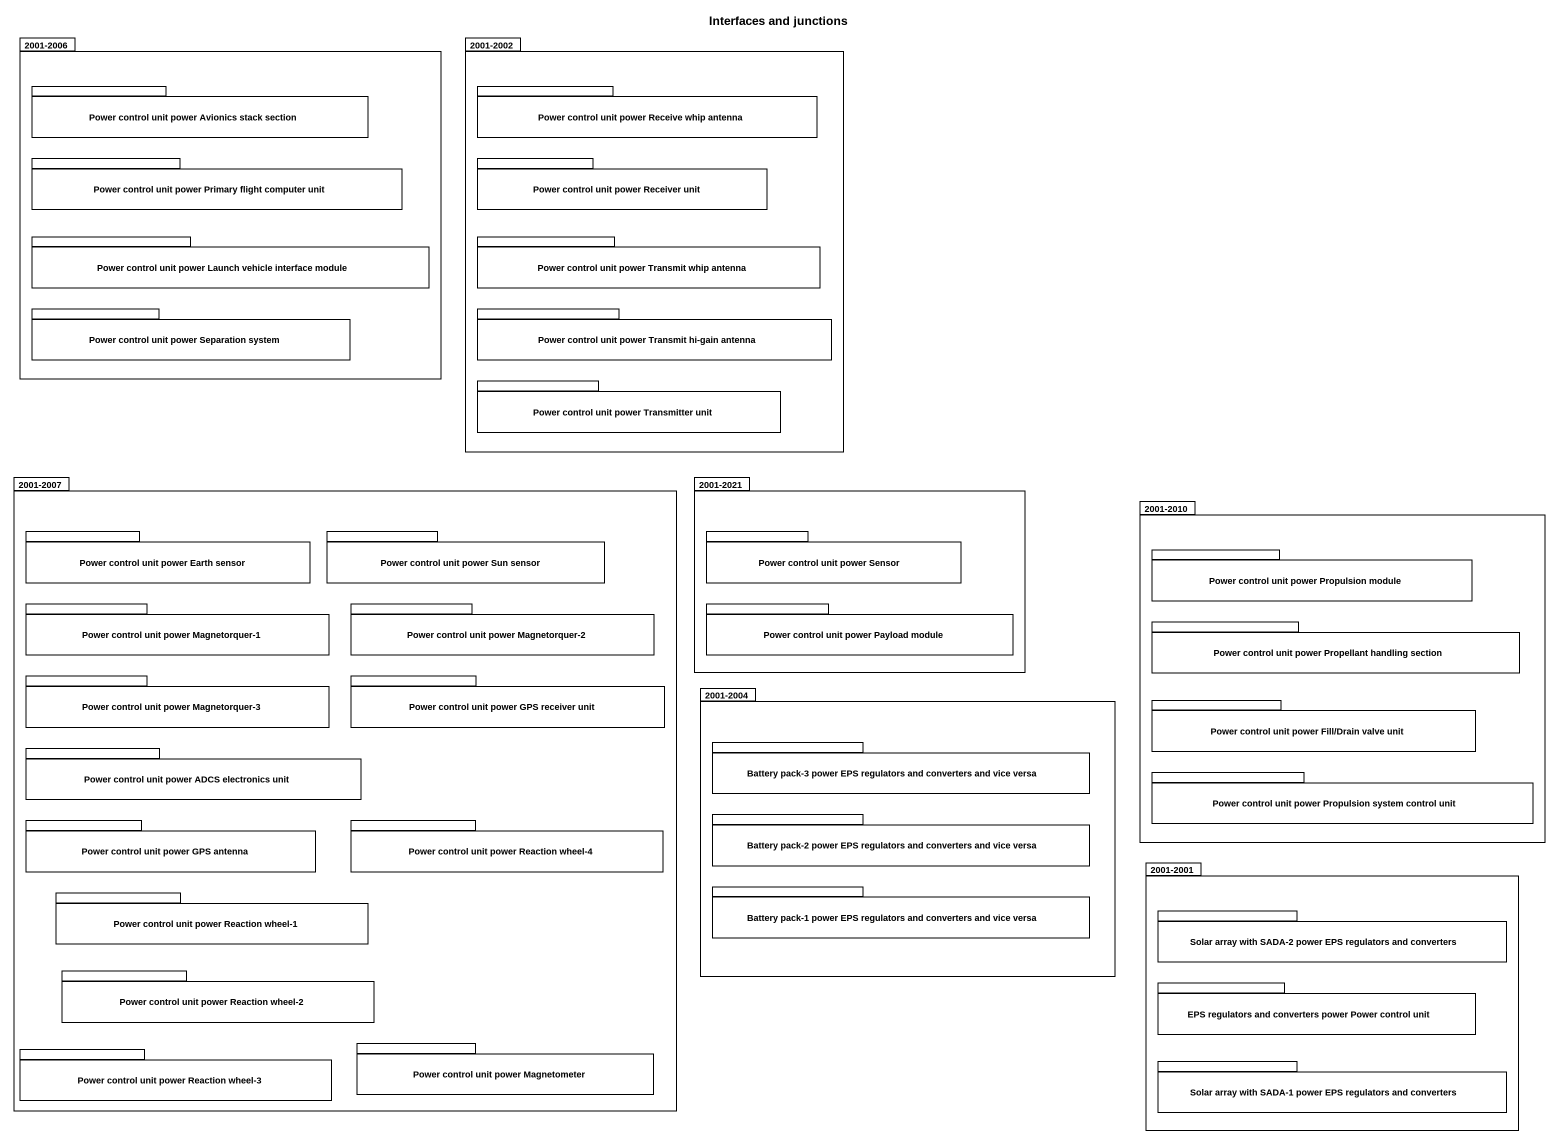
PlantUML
@startuml
title Interfaces and junctions
package "2001-2006" as p2001_2006 {
  package "Power control unit power Avionics stack section" as Power_control_unit_power {
  }
  package "Power control unit power Primary flight computer unit" as Power_control_unit_power_3 {
  }
  package "Power control unit power Launch vehicle interface module" as Power_control_unit_power_5 {
  }
  package "Power control unit power Separation system" as Power_control_unit_power_7 {
  }
}
package "2001-2002" as p2001_2002 {
  package "Power control unit power Receive whip antenna" as Power_control_unit_power_2 {
  }
  package "Power control unit power Receiver unit" as Power_control_unit_power_4 {
  }
  package "Power control unit power Transmit whip antenna" as Power_control_unit_power_6 {
  }
  package "Power control unit power Transmit hi-gain antenna" as Power_control_unit_power_8 {
  }
  package "Power control unit power Transmitter unit" as Power_control_unit_power_9 {
  }
}
package "2001-2007" as p2001_2007 {
  package "Power control unit power Earth sensor" as Power_control_unit_power_10 {
  }
  package "Power control unit power Sun sensor" as Power_control_unit_power_11 {
  }
  package "Power control unit power Magnetorquer-1" as Power_control_unit_power_14 {
  }
  package "Power control unit power Magnetorquer-2" as Power_control_unit_power_15 {
  }
  package "Power control unit power Magnetorquer-3" as Power_control_unit_power_18 {
  }
  package "Power control unit power GPS receiver unit" as Power_control_unit_power_19 {
  }
  package "Power control unit power ADCS electronics unit" as Power_control_unit_power_21 {
  }
  package "Power control unit power GPS antenna" as Power_control_unit_power_23 {
  }
  package "Power control unit power Reaction wheel-4" as Power_control_unit_power_24 {
  }
  package "Power control unit power Reaction wheel-1" as Power_control_unit_power_25 {
  }
  package "Power control unit power Reaction wheel-2" as Power_control_unit_power_26 {
  }
  package "Power control unit power Reaction wheel-3" as Power_control_unit_power_27 {
  }
  package "Power control unit power Magnetometer" as Power_control_unit_power_28 {
  }
}
package "2001-2021" as p2001_2021 {
  package "Power control unit power Sensor" as Power_control_unit_power_12 {
  }
  package "Power control unit power Payload module" as Power_control_unit_power_16 {
  }
}
package "2001-2010" as p2001_2010 {
  package "Power control unit power Propulsion module" as Power_control_unit_power_13 {
  }
  package "Power control unit power Propellant handling section" as Power_control_unit_power_17 {
  }
  package "Power control unit power Fill/Drain valve unit" as Power_control_unit_power_20 {
  }
  package "Power control unit power Propulsion system control unit" as Power_control_unit_power_22 {
  }
}
package "2001-2004" as p2001_2004 {
  package "Battery pack-3 power EPS regulators and converters and vice versa" as Battery_pack_3_power_EPS {
  }
  package "Battery pack-2 power EPS regulators and converters and vice versa" as Battery_pack_2_power_EPS {
  }
  package "Battery pack-1 power EPS regulators and converters and vice versa" as Battery_pack_1_power_EPS {
  }
}
package "2001-2001" as p2001_2001 {
  package "Solar array with SADA-2 power EPS regulators and converters" as Solar_array_with_SADA_2 {
  }
  package "EPS regulators and converters power Power control unit" as EPS_regulators_and {
  }
  package "Solar array with SADA-1 power EPS regulators and converters" as Solar_array_with_SADA_1 {
  }
}
@enduml
